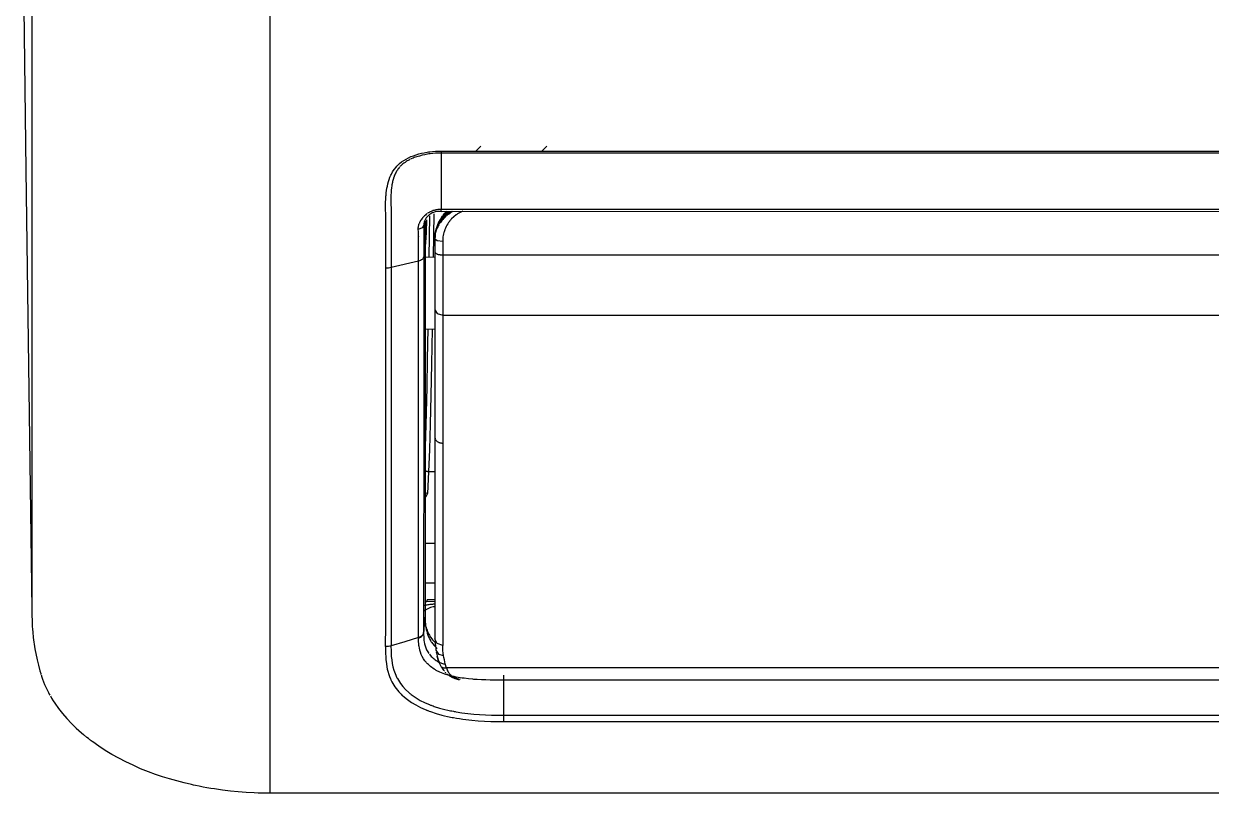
# Model space of a CAD drawing. Header units: millimetres. Extents: x 1291 to 5660, y 748 to 2981.
# Drawn here: x 1540.7 to 1693.9, y 1745.2 to 1844.5 of the extents above; entities that cross this region are included whole.
import ezdxf

# ---------------------------------------------------------------- set-up
doc = ezdxf.new("R2010")
doc.units = ezdxf.units.MM

msp = doc.modelspace()

# ---------------------------------------------------------------- linework, layer by layer
msp.add_line((1602.58, 1760.48), (1602.58, 1754.48))
for points in [[(1541.91, 1944.56), (1541.87, 1944.49), (1541.83, 1944.4), (1541.82, 1944.38), (1541.81, 1944.36), (1541.8, 1944.33), (1541.8, 1944.31), (1541.78, 1944.27), (1541.78, 1944.23), (1541.76, 1944.14), (1541.76, 1768.19), (1541.77, 1767.48), (1541.8, 1766.75), (1541.83, 1766.39), (1541.86, 1766.03), (1541.87, 1765.85), (1541.91, 1765.49), (1541.93, 1765.31), (1542.14, 1763.88), (1542.42, 1762.45), (1542.6, 1761.74), (1542.78, 1761.03), (1542.89, 1760.68)], [(1572.51, 1745.24), (1572.51, 1777.51), (1572.51, 1782.1), (1572.51, 1869.36), (1572.52, 1875.54), (1572.52, 1915.04), (2337.65, 1915.06)], [(1540.7, 1846.51), (1540.84, 1836.06), (1540.98, 1825.61), (1541.36, 1797.26), (1541.75, 1768.92)], [(1587.39, 1764.16), (1587.4, 1766.86), (1587.4, 1781.07), (1587.4, 1784.05), (1587.4, 1787.08), (1587.4, 1790.15), (1587.4, 1796.43), (1587.41, 1799.64), (1587.41, 1819.37), (1587.4, 1819.51), (1587.4, 1819.8), (1587.4, 1820.09), (1587.39, 1820.38), (1587.38, 1820.67), (1587.38, 1820.96), (1587.39, 1821.54), (1587.4, 1821.82), (1587.42, 1822.11), (1587.43, 1822.26), (1587.44, 1822.4), (1587.46, 1822.55), (1587.47, 1822.69), (1587.51, 1822.98), (1587.55, 1823.27), (1587.61, 1823.56), (1587.67, 1823.85), (1587.74, 1824.13), (1587.84, 1824.41), (1587.94, 1824.69), (1588.06, 1824.97), (1588.13, 1825.11), (1588.28, 1825.38), (1588.35, 1825.51), (1588.53, 1825.76), (1588.73, 1826.01), (1588.84, 1826.13), (1588.95, 1826.25), (1589.01, 1826.31), (1589.13, 1826.42), (1589.19, 1826.47), (1589.45, 1826.68), (1589.73, 1826.87), (1590.02, 1827.05), (1590.33, 1827.21), (1590.65, 1827.36), (1590.82, 1827.42), (1590.99, 1827.48), (1591.32, 1827.59), (1591.67, 1827.7), (1592.02, 1827.79), (1592.37, 1827.86), (1592.55, 1827.9), (1592.73, 1827.93), (1592.91, 1827.96), (1593.09, 1827.98), (1593.45, 1828.03), (1593.82, 1828.06), (1594.19, 1828.08), (1594.56, 1828.08), (1790.53, 1828.08)], [(1706.21, 1828.08), (1706.21, 1827.82), (1594.56, 1827.82), (1594.2, 1827.81), (1593.84, 1827.8), (1593.49, 1827.77), (1593.14, 1827.73), (1592.96, 1827.7), (1592.78, 1827.68), (1592.6, 1827.64), (1592.43, 1827.61), (1592.09, 1827.53), (1591.75, 1827.44), (1591.41, 1827.35), (1591.09, 1827.24), (1590.93, 1827.17), (1590.77, 1827.11), (1590.69, 1827.07), (1590.61, 1827.04)], [(1594.56, 1828.08), (1594.56, 1824.19), (1594.56, 1820.55)], [(1599.04, 1828.08), (1599.68, 1828.72)], [(1607.56, 1828.08), (1608.19, 1828.71)], [(1590.53, 1827), (1590.49, 1826.98), (1590.46, 1826.96), (1590.31, 1826.88), (1590.16, 1826.8), (1590.02, 1826.71), (1589.89, 1826.62), (1589.75, 1826.53), (1589.63, 1826.43), (1589.51, 1826.33), (1589.39, 1826.22), (1589.36, 1826.19), (1589.33, 1826.16)], [(1588.52, 1824.91), (1588.51, 1824.87), (1588.5, 1824.84), (1588.47, 1824.77), (1588.44, 1824.7), (1588.36, 1824.43), (1588.29, 1824.16), (1588.26, 1824.02), (1588.21, 1823.74), (1588.19, 1823.6), (1588.15, 1823.33), (1588.12, 1823.05), (1588.1, 1822.77), (1588.09, 1822.63), (1588.08, 1822.49), (1588.08, 1822.21), (1588.07, 1821.93), (1588.07, 1821.65), (1588.08, 1821.37), (1588.08, 1821.09), (1588.09, 1820.81), (1588.1, 1820.53), (1588.11, 1820.25), (1588.11, 1820.11), (1588.12, 1819.97), (1588.12, 1819.83), (1588.12, 1818.85), (1588.12, 1818.57), (1588.12, 1816.34), (1588.11, 1815.79), (1588.11, 1802.99), (1588.11, 1799.73), (1588.1, 1796.52), (1588.1, 1793.35), (1588.1, 1790.24), (1588.1, 1787.17), (1588.1, 1784.14), (1588.09, 1781.16), (1588.09, 1766.96), (1588.09, 1764.26)], [(1588.17, 1825.17), (1588.2, 1825.24)], [(1589.17, 1825.99), (1589.08, 1825.87), (1588.98, 1825.75), (1588.9, 1825.62), (1588.81, 1825.5), (1588.74, 1825.37), (1588.67, 1825.24), (1588.61, 1825.11), (1588.55, 1824.98), (1588.54, 1824.94)], [(1589.3, 1826.13), (1589.28, 1826.11), (1589.23, 1826.05)], [(1541.75, 1823.81), (1541.76, 1818.66)], [(2002.26, 1820.54), (1801.71, 1820.54), (1785.65, 1820.55), (1604.6, 1820.55), (1600.58, 1820.55), (1594.41, 1820.55), (1594.34, 1820.54), (1594.26, 1820.54), (1594.11, 1820.52), (1593.96, 1820.5), (1593.92, 1820.49), (1593.89, 1820.49), (1593.85, 1820.48), (1593.81, 1820.47), (1593.74, 1820.45), (1593.67, 1820.43), (1593.53, 1820.39), (1593.39, 1820.34), (1593.25, 1820.29), (1593.12, 1820.23), (1593.06, 1820.19), (1592.99, 1820.16), (1592.93, 1820.12)], [(1597.36, 1820.32), (1597.19, 1820.25), (1597.01, 1820.16), (1596.83, 1820.07), (1596.74, 1820.02), (1596.65, 1819.96), (1596.57, 1819.91), (1596.49, 1819.85), (1596.17, 1819.59), (1595.89, 1819.32), (1595.81, 1819.25), (1595.75, 1819.17), (1595.72, 1819.13), (1595.69, 1819.09), (1595.65, 1819.05), (1595.63, 1819.01), (1595.51, 1818.85), (1595.4, 1818.68), (1595.3, 1818.51), (1595.2, 1818.33), (1595.12, 1818.15), (1595.04, 1817.97), (1595.02, 1817.92), (1595.01, 1817.87), (1594.99, 1817.83), (1594.98, 1817.78), (1594.94, 1817.68), (1594.92, 1817.59), (1594.87, 1817.39), (1594.83, 1817.2), (1594.79, 1817.01), (1594.77, 1816.82), (1594.76, 1816.62), (1594.75, 1816.42), (1594.05, 1816.51), (1593.75, 1816.7), (1593.76, 1816.95), (1593.78, 1817.19), (1593.8, 1817.43), (1593.84, 1817.67), (1593.96, 1818.13), (1593.98, 1818.19), (1594, 1818.25), (1594.02, 1818.31), (1594.04, 1818.37), (1594.09, 1818.48), (1594.13, 1818.6), (1594.22, 1818.82), (1594.34, 1819.04), (1594.45, 1819.25), (1594.65, 1819.56), (1594.73, 1819.66), (1594.76, 1819.71), (1594.8, 1819.76), (1594.84, 1819.81), (1594.87, 1819.86), (1595.04, 1820.05), (1595.2, 1820.23), (1595.3, 1820.32)], [(1593.89, 1817.85), (1593.94, 1818.01), (1593.99, 1818.18), (1594.04, 1818.34), (1594.1, 1818.51), (1594.24, 1818.82), (1594.4, 1819.13), (1594.45, 1819.21), (1594.49, 1819.28), (1594.54, 1819.36), (1594.59, 1819.43), (1594.69, 1819.57), (1594.79, 1819.71), (1595.02, 1819.98), (1595.26, 1820.23), (1595.32, 1820.28)], [(1593.89, 1817.8), (1594.25, 1818.72), (1594.81, 1819.54), (1595.6, 1820.28)], [(1594.34, 1818.96), (1594.37, 1819.04), (1594.42, 1819.11), (1594.6, 1819.41), (1594.8, 1819.69), (1595.04, 1819.95), (1595.28, 1820.2), (1595.31, 1820.23), (1595.34, 1820.25), (1595.37, 1820.28)], [(1595.95, 1820.31), (1595.86, 1820.25), (1595.59, 1820.06), (1595.33, 1819.86), (1595.26, 1819.8), (1594.84, 1819.4), (1594.75, 1819.23), (1594.7, 1819.16), (1594.64, 1819.1), (1594.54, 1818.98), (1594.45, 1818.85), (1594.36, 1818.72)], [(1594.53, 1820.55), (1594.5, 1820.55)], [(1594.56, 1820.27), (1594.56, 1820.55)], [(1596.08, 1820.3), (1595.89, 1820.18), (1595.74, 1820.09), (1595.61, 1819.99), (1595.47, 1819.9), (1595.34, 1819.8), (1595.29, 1819.74)], [(1591.73, 1818.76), (1591.72, 1818.74), (1591.72, 1818.73)], [(1591.75, 1818.8), (1591.74, 1818.79), (1591.73, 1818.77)], [(1591.87, 1819.06), (1591.79, 1818.89), (1591.77, 1818.86)], [(1592.75, 1820.01), (1592.69, 1819.97), (1592.63, 1819.92), (1592.52, 1819.83), (1592.42, 1819.74), (1592.32, 1819.65), (1592.23, 1819.54), (1592.2, 1819.52), (1592.18, 1819.49), (1592.16, 1819.47), (1592.14, 1819.44), (1592.09, 1819.39), (1592.05, 1819.33), (1591.98, 1819.22), (1591.9, 1819.11), (1591.81, 1818.95)], [(1592.68, 1819.21), (1592.61, 1817.57), (1592.54, 1816.29), (1592.46, 1815.35), (1592.38, 1814.76), (1592.31, 1814.54)], [(1592.48, 1819.03), (1592.48, 1795.62), (1592.47, 1794.04), (1592.47, 1771.75), (1592.47, 1768.99), (1592.47, 1767.82), (1592.48, 1767.57), (1592.49, 1767.34), (1592.52, 1767.09), (1592.55, 1766.85), (1592.58, 1766.61), (1592.61, 1766.49), (1592.63, 1766.37), (1592.66, 1766.25), (1592.69, 1766.13), (1592.76, 1765.89), (1592.84, 1765.65), (1592.93, 1765.42), (1593.04, 1765.18), (1593.1, 1765.07), (1593.17, 1764.95), (1593.2, 1764.9), (1593.24, 1764.84), (1593.27, 1764.78), (1593.31, 1764.72), (1593.48, 1764.5), (1593.66, 1764.29), (1594.03, 1763.93)], [(1592.87, 1820.09), (1592.81, 1820.05)], [(1593.01, 1814.36), (1593.08, 1819.73)], [(1593.59, 1819.97), (1593.52, 1814.37)], [(1594.33, 1819.06), (1594.04, 1818.41), (1594.01, 1818.32), (1593.98, 1818.23), (1593.95, 1818.13), (1593.92, 1818.04), (1593.9, 1817.96), (1593.85, 1817.72), (1593.82, 1817.56), (1593.8, 1817.4), (1593.76, 1817.07), (1593.75, 1816.75)], [(1593.89, 1817.75), (1593.94, 1817.9), (1593.99, 1818.04), (1594.12, 1818.34), (1594.15, 1818.41), (1594.19, 1818.48), (1594.23, 1818.55), (1594.27, 1818.62), (1594.35, 1818.75), (1594.44, 1818.89), (1594.54, 1819.02), (1594.64, 1819.15)], [(1593.89, 1817.84), (1593.94, 1818.01), (1593.99, 1818.17), (1594.05, 1818.34), (1594.11, 1818.49), (1594.18, 1818.66), (1594.25, 1818.81), (1594.29, 1818.89)], [(1594.69, 1819.21), (1594.73, 1819.27), (1594.79, 1819.34)], [(1595.22, 1819.69), (1594.98, 1819.46), (1594.86, 1819.35), (1594.8, 1819.29)], [(1595.16, 1819.63), (1595.09, 1819.57)], [(1595.14, 1819.69), (1595.2, 1819.75)], [(2307.59, 1759.84), (1602.58, 1759.83), (1602.01, 1759.83), (1601.44, 1759.83), (1600.88, 1759.84), (1600.31, 1759.86), (1599.74, 1759.87), (1599.18, 1759.91), (1599.11, 1759.92), (1599.04, 1759.92), (1598.96, 1759.92), (1598.89, 1759.93), (1598.76, 1759.93), (1598.62, 1759.95), (1598.07, 1760), (1597.52, 1760.07), (1597.26, 1760.1), (1596.99, 1760.14), (1596.73, 1760.18), (1596.47, 1760.23), (1596.22, 1760.29), (1595.97, 1760.34), (1595.48, 1760.47), (1595.02, 1760.61), (1594.8, 1760.69), (1594.59, 1760.77), (1594.39, 1760.86), (1594.19, 1760.95), (1594.1, 1761), (1594, 1761.05), (1593.91, 1761.09), (1593.82, 1761.15), (1593.65, 1761.25), (1593.48, 1761.36), (1593.33, 1761.47), (1593.18, 1761.58), (1593.04, 1761.71), (1592.91, 1761.83), (1592.78, 1761.95), (1592.67, 1762.07), (1592.61, 1762.13), (1592.56, 1762.2), (1592.53, 1762.23), (1592.51, 1762.27), (1592.48, 1762.29), (1592.46, 1762.33), (1592.28, 1762.59), (1592.12, 1762.86), (1591.99, 1763.14), (1591.89, 1763.42), (1591.8, 1763.7), (1591.74, 1764), (1591.71, 1764.15), (1591.69, 1764.3), (1591.67, 1764.46), (1591.66, 1764.61), (1591.65, 1764.69), (1591.65, 1764.77), (1591.64, 1764.85), (1591.64, 1764.93), (1591.64, 1765.01), (1591.64, 1776.35), (1591.64, 1779.22), (1591.65, 1814.9), (1591.64, 1815.92), (1591.64, 1816.18), (1591.64, 1816.43), (1591.63, 1816.56), (1591.62, 1817.32), (1591.62, 1817.45), (1591.61, 1817.7), (1591.59, 1817.95), (1591.59, 1818.07), (1591.6, 1818.19), (1591.62, 1818.3), (1591.64, 1818.42), (1591.66, 1818.54), (1591.69, 1818.66), (1591.71, 1818.69)], [(1592.3, 1818.62), (1592.3, 1818.6), (1592.3, 1782.81), (1592.29, 1779.9), (1592.29, 1765.74), (1592.29, 1765.67), (1592.3, 1765.51), (1592.31, 1765.22), (1592.32, 1765.08), (1592.34, 1764.94), (1592.36, 1764.79), (1592.41, 1764.52), (1592.48, 1764.25), (1592.57, 1764), (1592.68, 1763.74), (1592.82, 1763.5), (1592.98, 1763.25)], [(1593.89, 1817.79), (1593.89, 1817.79)], [(1593.89, 1817.74), (1593.89, 1817.74)], [(1593.94, 1817.9), (1593.99, 1818.05), (1594.05, 1818.19)], [(1594.24, 1818.52), (1594.2, 1818.45), (1594.16, 1818.38), (1594.13, 1818.31), (1594.06, 1818.18)], [(1591.62, 1817.07), (1591.63, 1817)], [(1593.75, 1816.7), (1593.75, 1765.14), (1593.76, 1764.84), (1593.78, 1764.54), (1593.83, 1764.24), (1593.88, 1763.94), (1593.87, 1763.86), (1593.87, 1763.78), (1593.87, 1763.73), (1593.88, 1763.68), (1593.89, 1763.63), (1593.89, 1763.58)], [(1594.75, 1816.42), (1594.75, 1764.31), (1594.05, 1764.55), (1593.75, 1765.14)], [(1592.3, 1814.46), (1592.28, 1814.37), (1592.24, 1814.28), (1592.18, 1814.19), (1592.1, 1814.11), (1592.01, 1814.04), (1591.9, 1813.98), (1591.77, 1813.93), (1591.64, 1813.89)], [(1593.75, 1814.37), (1592.48, 1814.35)], [(1593.75, 1815.02), (1593.76, 1815.02)], [(1593.76, 1815.01), (1593.76, 1814.99), (1593.77, 1814.98), (1593.78, 1814.97)], [(1593.79, 1814.95), (1593.8, 1814.94), (1593.81, 1814.93), (1593.83, 1814.91), (1593.85, 1814.89), (1593.87, 1814.88)], [(1593.92, 1814.85), (1593.98, 1814.82), (1594.05, 1814.79), (1594.09, 1814.78), (1594.12, 1814.77), (1594.14, 1814.76)], [(1594.16, 1814.76), (1594.18, 1814.75), (1594.2, 1814.75), (1594.28, 1814.73), (1594.37, 1814.72), (1594.42, 1814.71), (1594.46, 1814.7), (1594.56, 1814.69), (1594.66, 1814.69), (1594.75, 1814.69), (2313.8, 1814.69), (2313.9, 1814.69), (2314, 1814.69), (2314.09, 1814.7), (2314.14, 1814.71), (2314.19, 1814.72), (2314.28, 1814.73), (2314.36, 1814.75)], [(1591.65, 1813.89), (1588.11, 1813.04), (1587.94, 1813), (1587.77, 1812.97), (1587.59, 1812.96), (1587.41, 1812.96)], [(1593.75, 1807.61), (1594.05, 1807.13), (1594.75, 1806.93), (2313.8, 1806.93), (2314.51, 1807.13), (2314.81, 1807.61)], [(1593.39, 1805.12), (1593.3, 1800.65), (1593.21, 1796.56), (1593.12, 1792.85), (1593.03, 1789.56), (1592.92, 1786.71), (1592.79, 1783.9), (1592.62, 1783.93), (1592.47, 1784.01)], [(1592.48, 1788.63), (1592.56, 1791.3), (1592.65, 1794.31), (1592.73, 1797.62), (1592.81, 1801.23), (1592.88, 1805.13)], [(1592.48, 1805.13), (1593.75, 1805.11)], [(1593.75, 1791.13), (1593.76, 1791.05), (1593.77, 1790.98), (1593.78, 1790.95), (1593.8, 1790.9), (1593.81, 1790.88), (1593.82, 1790.87), (1593.83, 1790.85), (1593.87, 1790.79), (1593.92, 1790.73), (1593.94, 1790.71), (1593.95, 1790.69), (1593.96, 1790.68), (1593.98, 1790.67), (1594.05, 1790.62), (1594.12, 1790.57), (1594.2, 1790.53), (1594.22, 1790.52), (1594.24, 1790.5), (1594.26, 1790.5), (1594.28, 1790.48), (1594.33, 1790.47), (1594.37, 1790.46), (1594.42, 1790.44), (1594.46, 1790.43), (1594.49, 1790.43), (1594.51, 1790.43), (1594.54, 1790.42)], [(1594.56, 1790.42), (1594.65, 1790.41), (1594.75, 1790.4)], [(1592.78, 1786.73), (1592.75, 1786.73), (1592.73, 1786.74), (1592.68, 1786.76), (1592.64, 1786.78), (1592.62, 1786.79), (1592.59, 1786.82), (1592.53, 1786.88), (1592.51, 1786.91), (1592.48, 1786.95), (1592.46, 1786.99), (1592.45, 1787.01), (1592.44, 1787.03), (1592.43, 1787.06), (1592.43, 1787.08), (1592.42, 1787.1)], [(1593.76, 1786.7), (1592.92, 1786.7), (1592.88, 1786.71), (1592.82, 1786.71), (1592.8, 1786.72)], [(1593.75, 1777.44), (1592.47, 1777.44)], [(1593.75, 1772.32), (1592.47, 1772.32)], [(1592.47, 1770), (1593.76, 1769.97)], [(1593.76, 1770.17), (1592.74, 1770.17), (1592.72, 1770.07), (1592.7, 1769.97), (1592.64, 1769.92), (1592.59, 1769.87)], [(1592.4, 1769.49), (1592.47, 1769.5), (1592.56, 1769.53), (1592.65, 1769.54), (1592.75, 1769.56), (1592.87, 1769.58), (1593, 1769.6), (1593.14, 1769.62), (1593.18, 1769.62), (1593.21, 1769.62), (1593.29, 1769.63), (1593.38, 1769.64), (1593.46, 1769.65), (1593.55, 1769.66), (1593.65, 1769.67), (1593.7, 1769.67)], [(1592.47, 1768.11), (1592.42, 1767.51), (1592.37, 1766.95), (1592.33, 1766.44), (1592.31, 1766.21), (1592.29, 1765.97)], [(1592.6, 1766.7), (1592.64, 1766.57), (1592.75, 1766.26), (1592.81, 1766.1), (1592.88, 1765.94), (1592.95, 1765.78), (1593.03, 1765.63), (1593.08, 1765.55), (1593.12, 1765.48)], [(1592.29, 1766.03), (1592.27, 1765.91), (1592.23, 1765.8), (1592.17, 1765.69), (1592.1, 1765.59), (1592, 1765.5), (1591.89, 1765.43), (1591.77, 1765.36), (1591.64, 1765.31), (1589.86, 1764.79), (1588.09, 1764.26)], [(1591.64, 1765.26), (1591.77, 1765.31), (1591.89, 1765.38), (1592, 1765.45), (1592.09, 1765.54), (1592.17, 1765.64), (1592.23, 1765.75), (1592.27, 1765.86), (1592.29, 1765.97)], [(1592.29, 1765.93), (1592.29, 1765.92)], [(1593.15, 1765.44), (1593.17, 1765.4), (1593.2, 1765.36), (1593.22, 1765.32), (1593.33, 1765.17), (1593.45, 1765.02), (1593.58, 1764.88), (1593.72, 1764.74), (1593.75, 1764.71), (1593.79, 1764.67), (1593.8, 1764.66)], [(1588.08, 1764.26), (1587.92, 1764.22), (1587.74, 1764.18), (1587.56, 1764.17), (1587.39, 1764.16), (1587.39, 1763.43), (1587.39, 1763.18), (1587.4, 1762.94), (1587.41, 1762.7), (1587.42, 1762.46), (1587.44, 1762.22), (1587.6, 1761.26), (1587.88, 1760.32), (1587.97, 1760.09), (1588, 1760.03), (1588.03, 1759.97)], [(1588.08, 1764.26), (1588.08, 1764.03), (1588.09, 1763.8), (1588.09, 1763.57), (1588.1, 1763.34), (1588.11, 1763.11), (1588.12, 1762.89), (1588.14, 1762.66), (1588.17, 1762.44), (1588.24, 1761.98), (1588.33, 1761.54), (1588.45, 1761.1), (1588.61, 1760.67), (1588.7, 1760.45), (1588.8, 1760.23), (1588.83, 1760.18), (1588.85, 1760.12), (1588.88, 1760.07), (1588.91, 1760.02), (1589.03, 1759.81), (1589.3, 1759.39), (1589.61, 1758.99), (1589.97, 1758.61), (1590.37, 1758.22), (1590.53, 1758.09), (1590.59, 1758.05), (1590.7, 1757.96), (1590.82, 1757.87), (1591.06, 1757.7), (1591.31, 1757.54), (1591.84, 1757.22), (1592.41, 1756.94), (1592.71, 1756.8), (1593.03, 1756.67), (1593.11, 1756.65), (1593.18, 1756.61), (1593.26, 1756.58), (1593.34, 1756.56), (1593.51, 1756.5), (1593.67, 1756.44), (1594.35, 1756.23), (1595.04, 1756.05), (1595.4, 1755.96), (1595.76, 1755.89), (1595.94, 1755.85), (1596.13, 1755.81), (1596.22, 1755.8), (1596.5, 1755.75), (1597.24, 1755.63), (1597.62, 1755.58), (1597.99, 1755.54), (1598.75, 1755.46), (1599.51, 1755.4), (1600.27, 1755.36), (1601.04, 1755.32), (1601.81, 1755.31), (1602.58, 1755.3), (2307.59, 1755.32)], [(1593.88, 1763.68), (1594.22, 1763.18), (1594.87, 1763.01)], [(2313.39, 1761.59), (2313.38, 1761.53), (2313.35, 1761.47), (2313.33, 1761.4), (1595.23, 1761.4), (1595.21, 1761.47), (1595.19, 1761.53), (1595.17, 1761.59), (1595.15, 1761.66), (1595.11, 1761.79), (1595.09, 1761.93), (1595.02, 1762.19), (1594.97, 1762.46), (1594.92, 1762.73), (1594.87, 1763.01), (1594.82, 1763.33), (1594.79, 1763.66), (1594.76, 1763.98), (1594.75, 1764.31)], [(1593.03, 1763.19), (1593.05, 1763.17), (1593.17, 1763.02), (1593.28, 1762.9), (1593.39, 1762.79), (1593.51, 1762.68), (1593.64, 1762.57), (1593.78, 1762.46), (1593.92, 1762.36), (1594.08, 1762.26), (1594.24, 1762.15), (1594.29, 1762.13)], [(1593.07, 1763.14), (1593.12, 1763.08)], [(1593.91, 1763.48), (1593.94, 1763.36), (1593.94, 1763.33), (1593.98, 1763.15), (1594.02, 1762.97), (1594.07, 1762.79), (1594.12, 1762.61), (1594.17, 1762.44), (1594.24, 1762.27), (1594.31, 1762.08), (1594.39, 1761.9), (1594.47, 1761.73), (1594.57, 1761.55)], [(1594.18, 1762.4), (1594.04, 1762.91)], [(1594.18, 1762.4), (1594.19, 1762.37), (1594.2, 1762.33), (1594.22, 1762.29), (1594.24, 1762.27), (1594.31, 1762.18), (1594.39, 1762.11), (1594.5, 1762.05), (1594.6, 1762), (1594.71, 1761.96), (1594.84, 1761.93), (1594.96, 1761.92), (1595.09, 1761.93)], [(1542.89, 1760.66), (1542.9, 1760.63), (1542.91, 1760.63), (1542.91, 1760.62), (1542.91, 1760.6)], [(1542.91, 1760.59), (1542.93, 1760.55)], [(1542.94, 1760.51), (1542.97, 1760.41), (1543, 1760.33), (1543.12, 1759.97), (1543.25, 1759.62), (1543.39, 1759.27), (1543.55, 1758.92), (1543.71, 1758.57), (1543.89, 1758.22), (1543.98, 1758.04), (1544.08, 1757.87)], [(1594.57, 1761.55), (1594.88, 1761.42), (1595.23, 1761.4), (1595.27, 1761.27), (1595.32, 1761.15), (1595.37, 1761.03), (1595.44, 1760.92), (1595.51, 1760.81), (1595.58, 1760.71), (1595.62, 1760.66), (1595.66, 1760.62), (1595.69, 1760.59), (1595.71, 1760.56), (1595.74, 1760.54), (1595.76, 1760.52), (1595.97, 1760.36), (1596.23, 1760.21), (1596.37, 1760.15), (1596.52, 1760.08), (1596.6, 1760.06), (1596.68, 1760.03)], [(1594.57, 1761.54), (1594.58, 1761.53)], [(1594.61, 1761.49), (1594.61, 1761.47), (1594.62, 1761.46)], [(1594.62, 1761.45), (1594.63, 1761.44)], [(1594.64, 1761.43), (1594.64, 1761.42)], [(1594.66, 1761.4), (1594.88, 1761.07), (1594.89, 1761.07)], [(1594.67, 1761.38), (1594.67, 1761.38)], [(1594.69, 1761.34), (1594.7, 1761.33)], [(1594.71, 1761.31), (1594.72, 1761.3), (1594.73, 1761.29)], [(1594.77, 1761.22), (1594.78, 1761.22), (1594.79, 1761.21), (1594.79, 1761.19), (1594.8, 1761.18)], [(1594.86, 1761.09), (1594.87, 1761.09)], [(1594.9, 1761.06), (1594.9, 1761.05)], [(1594.95, 1760.99), (1594.95, 1760.98)], [(1594.99, 1760.95), (1594.99, 1760.94)], [(1595.02, 1760.91), (1595.03, 1760.9)], [(1595.07, 1760.85), (1595.08, 1760.85)], [(1595.09, 1760.84), (1595.09, 1760.82), (1595.11, 1760.82), (1595.11, 1760.81), (1595.15, 1760.78)], [(1595.2, 1760.73), (1595.21, 1760.72)], [(1595.23, 1760.7), (1595.24, 1760.7), (1595.25, 1760.68), (1595.26, 1760.67)], [(1595.27, 1760.66), (1595.28, 1760.66), (1595.29, 1760.65)], [(1595.34, 1760.6), (1595.35, 1760.6), (1595.37, 1760.58)], [(1595.38, 1760.57), (1595.39, 1760.56), (1595.4, 1760.56)], [(1595.42, 1760.54), (1595.53, 1760.46), (1595.54, 1760.45), (1595.55, 1760.45), (1595.56, 1760.44)], [(1588.05, 1759.92), (1588.08, 1759.86), (1588.19, 1759.63), (1588.32, 1759.4), (1588.59, 1758.96), (1588.92, 1758.53), (1589.11, 1758.32), (1589.3, 1758.11), (1589.4, 1758.01), (1589.5, 1757.91), (1589.56, 1757.86), (1589.61, 1757.81), (1590.19, 1757.33), (1590.71, 1756.96), (1591.27, 1756.63), (1591.87, 1756.32), (1592.19, 1756.17), (1592.51, 1756.03), (1592.6, 1755.99), (1592.85, 1755.9), (1593.02, 1755.83), (1593.19, 1755.77), (1593.89, 1755.54), (1594.63, 1755.33), (1595, 1755.23), (1595.38, 1755.15), (1595.57, 1755.11), (1595.77, 1755.07), (1595.96, 1755.03), (1596.15, 1754.99), (1596.55, 1754.92), (1596.94, 1754.86), (1597.34, 1754.8), (1597.74, 1754.75), (1598.53, 1754.66), (1599.33, 1754.59), (1600.14, 1754.54), (1600.95, 1754.5), (1601.77, 1754.49), (1602.59, 1754.48), (2307.59, 1754.49)], [(1595.52, 1760.47), (1595.52, 1760.47)], [(1595.61, 1760.41), (1595.63, 1760.39), (1595.64, 1760.39)], [(1595.64, 1760.38), (1595.66, 1760.38), (1595.66, 1760.37), (1595.67, 1760.37)], [(1595.69, 1760.36), (1595.7, 1760.35)], [(1595.73, 1760.33), (1595.74, 1760.33), (1595.75, 1760.32)], [(1595.77, 1760.31), (1595.78, 1760.31)], [(1595.82, 1760.28), (1595.84, 1760.27), (1595.86, 1760.26), (1596, 1760.19), (1596.03, 1760.18), (1596.05, 1760.17)], [(1595.93, 1760.23), (1595.95, 1760.21), (1595.98, 1760.2)], [(1596.07, 1760.16), (1596.15, 1760.12), (1596.19, 1760.11), (1596.24, 1760.09), (1596.33, 1760.05), (1596.39, 1760.03), (1596.44, 1760.02), (1596.5, 1760), (1596.57, 1759.98), (1596.6, 1759.97)], [(1596.63, 1759.97), (1596.66, 1759.96)], [(1596.69, 1759.95), (1596.72, 1759.94), (1596.76, 1759.93), (1596.79, 1759.93), (1596.84, 1759.92), (1596.88, 1759.91), (1596.9, 1759.9), (1596.94, 1759.9), (1596.94, 1759.9)], [(1596.72, 1760.01), (1596.85, 1759.98), (1596.99, 1759.94)], [(1596.76, 1760.01), (1596.8, 1759.99)], [(1544.13, 1757.79), (1544.18, 1757.7), (1544.23, 1757.61), (1544.28, 1757.52), (1544.49, 1757.18), (1544.71, 1756.85), (1545.18, 1756.17), (1545.69, 1755.51), (1546.25, 1754.87), (1546.84, 1754.24), (1547.47, 1753.63), (1548.14, 1753.02), (1548.4, 1752.81)], [(1589.67, 1757.76), (1589.72, 1757.71)], [(1590.42, 1758.18), (1590.48, 1758.13)], [(1592.68, 1755.96), (1592.76, 1755.93)], [(1596.31, 1755.78), (1596.4, 1755.77)], [(1743.16, 1745.24), (1572.12, 1745.24), (1571.99, 1745.24), (1571.73, 1745.25), (1571.47, 1745.25), (1570.95, 1745.26), (1570.44, 1745.28), (1569.4, 1745.34), (1568.38, 1745.42), (1567.36, 1745.52), (1566.34, 1745.64), (1566.09, 1745.68), (1565.83, 1745.71), (1565.58, 1745.75), (1565.33, 1745.79), (1564.83, 1745.87), (1564.33, 1745.95), (1563.83, 1746.04), (1563.33, 1746.14), (1562.84, 1746.24), (1562.59, 1746.29), (1562.35, 1746.35), (1561.38, 1746.57), (1560.43, 1746.82), (1559.5, 1747.08), (1558.58, 1747.37), (1557.68, 1747.67), (1556.79, 1748), (1555.78, 1748.4), (1554.8, 1748.84), (1553.86, 1749.29), (1552.95, 1749.76), (1552.07, 1750.25), (1551.21, 1750.77), (1550.4, 1751.3), (1549.61, 1751.86), (1549.51, 1751.93), (1549.41, 1752), (1549.32, 1752.07), (1549.23, 1752.14), (1549.04, 1752.29), (1548.85, 1752.43), (1548.4, 1752.8)]]:
    msp.add_lwpolyline(points)
msp.add_lwpolyline([(1758.54, 1820.55), (1758.54, 1820.27), (1594.56, 1820.25, 0.437646), (1592.3, 1818.53), (1592.09, 1818.17), (1591.6, 1817.95)], format="xyb")
for centre, radius, start, end in [((1591.91, 1784.08), 0.899, 309.6521, 348.7796), ((1594.04, 1766.43), 2.88, 96.1517, 126.0857)]:
    msp.add_arc(centre, radius, start, end)

doc.saveas('drawing.dxf')
